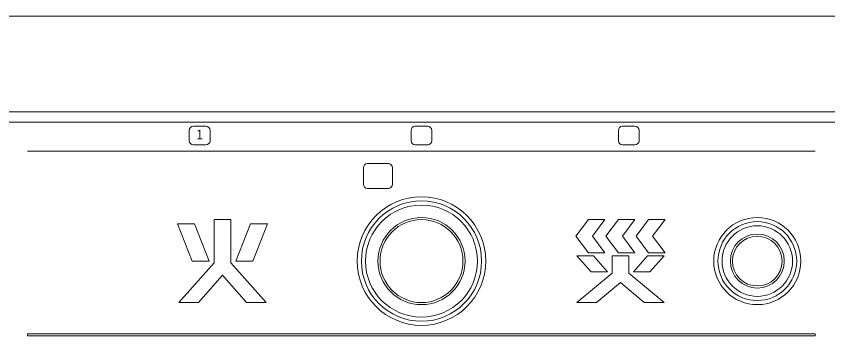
# Model space of a CAD drawing. Units: millimetres, scale not verified. Extents: x -63 to 62, y -118 to 119.
# Drawn here: x -32.7 to -13.12, y 55.27 to 62.97 of the extents above; entities that cross this region are included whole.
import ezdxf
from ezdxf.enums import TextEntityAlignment as Align

# ---------------------------------------------------------------- set-up
doc = ezdxf.new("R2010")
doc.units = ezdxf.units.MM
doc.header["$LTSCALE"] = 0.125
doc.layers.add('0-4_GAIKEI', color=1, linetype='Continuous', lineweight=18)
doc.styles.add('ＭＳ ゴシック', font='')
doc.styles.get('ＭＳ ゴシック').set_extended_font_data('MS Gothic')

msp = doc.modelspace()

# ---------------------------------------------------------------- linework, layer by layer
at = {"layer": '0-4_GAIKEI'}
for p, q in [((-2.0238, 62.9708), (-43.8238, 62.9708)), ((-2.9738, 60.6708), (-34.3238, 60.6708)), ((-3.2238, 60.4208), (-42.6238, 60.4208)), ((-28.4238, 60.3208), (-28.1238, 60.3208)), ((-23.0738, 60.3208), (-22.7738, 60.3208)), ((-18.0738, 60.3208), (-17.7738, 60.3208)), ((-28.5238, 59.9708), (-28.5238, 60.2208)), ((-28.0238, 60.2208), (-28.0238, 59.9708)), ((-23.1738, 59.9708), (-23.1738, 60.2208)), ((-22.6738, 60.2208), (-22.6738, 59.9708)), ((-18.1738, 59.9708), (-18.1738, 60.2208)), ((-17.6738, 60.2208), (-17.6738, 59.9708)), ((-13.4238, 59.7208), (-32.4238, 59.7208)), ((-28.1238, 59.8708), (-28.4238, 59.8708)), ((-22.7738, 59.8708), (-23.0738, 59.8708)), ((-17.7738, 59.8708), (-18.0738, 59.8708)), ((-24.3238, 58.9208), (-24.3238, 59.3208)), ((-24.2238, 59.4208), (-23.7238, 59.4208)), ((-23.6238, 59.3208), (-23.6238, 58.9208)), ((-23.7238, 58.8208), (-24.2238, 58.8208)), ((-28.8065, 57.9708), (-28.4565, 57.0708)), ((-28.8065, 57.9708), (-28.3988, 57.9708)), ((-28.3988, 57.9708), (-28.0488, 57.0708)), ((-27.9238, 58.0708), (-27.9238, 57.0299)), ((-27.5238, 58.0708), (-27.9238, 58.0708)), ((-27.5238, 57.0299), (-27.5238, 58.0708)), ((-27.3988, 57.0708), (-27.0488, 57.9708)), ((-27.0488, 57.9708), (-26.6411, 57.9708)), ((-26.9911, 57.0708), (-26.6411, 57.9708)), ((-19.1988, 57.6708), (-18.8988, 58.0708)), ((-18.8988, 58.0708), (-18.4988, 58.0708)), ((-18.7988, 57.6708), (-18.4988, 58.0708)), ((-18.4738, 57.6708), (-18.1738, 58.0708)), ((-18.1738, 58.0708), (-17.7738, 58.0708)), ((-18.0738, 57.6708), (-17.7738, 58.0708)), ((-17.7488, 57.6708), (-17.4488, 58.0708)), ((-17.4488, 58.0708), (-17.0488, 58.0708)), ((-17.3488, 57.6708), (-17.0488, 58.0708)), ((-19.1988, 57.6708), (-18.8988, 57.2708)), ((-18.7988, 57.6708), (-18.4988, 57.2708)), ((-18.4738, 57.6708), (-18.1738, 57.2708)), ((-18.0738, 57.6708), (-17.7738, 57.2708)), ((-17.7488, 57.6708), (-17.4488, 57.2708)), ((-17.3488, 57.6708), (-17.0488, 57.2708)), ((-18.7758, 57.2008), (-19.1738, 57.2008)), ((-19.1738, 57.2008), (-18.8338, 56.8108)), ((-18.8988, 57.2708), (-18.4988, 57.2708)), ((-18.7758, 57.2008), (-18.4358, 56.8108)), ((-18.3238, 57.2008), (-17.9238, 57.2008)), ((-18.3238, 56.7803), (-18.3238, 57.2008)), ((-18.1738, 57.2708), (-17.7738, 57.2708)), ((-17.9238, 57.2008), (-17.9238, 56.7803)), ((-17.8118, 56.8108), (-17.4718, 57.2008)), ((-17.4488, 57.2708), (-17.0488, 57.2708)), ((-27.9238, 57.0299), (-28.7738, 56.0708)), ((-28.0488, 57.0708), (-28.4565, 57.0708)), ((-26.6738, 56.0708), (-27.5238, 57.0299)), ((-26.9911, 57.0708), (-27.3988, 57.0708)), ((-18.3238, 56.7803), (-19.1738, 56.0708)), ((-18.8338, 56.8108), (-18.4358, 56.8108)), ((-17.8118, 56.8108), (-17.4138, 56.8108)), ((-27.7238, 56.7278), (-28.3061, 56.0708)), ((-27.1415, 56.0708), (-27.7238, 56.7278)), ((-28.7738, 56.0708), (-28.3061, 56.0708)), ((-27.1415, 56.0708), (-26.6738, 56.0708)), ((-19.1738, 56.0708), (-18.6988, 56.0708)), ((-32.4238, 55.3208), (-32.4238, 55.2708)), ((-32.4238, 55.3208), (-13.4238, 55.3208)), ((-13.4238, 55.2708), (-32.4238, 55.2708)), ((-13.4238, 55.3208), (-13.4238, 55.2708))]:
    msp.add_line(p, q, dxfattribs=at)
for points in [[(-17.4138, 56.8108), (-17.0738, 57.2008), (-17.4718, 57.2008)], [(-17.5488, 56.0708), (-17.0738, 56.0708), (-17.9238, 56.7803)], [(-17.5488, 56.0708), (-18.1238, 56.5508), (-18.6988, 56.0708)]]:
    msp.add_lwpolyline(points, dxfattribs=at)
for centre, radius in [((-22.9238, 57.0708), 1.55), ((-22.9238, 57.0708), 1.45), ((-22.9238, 57.0708), 1.35), ((-22.9238, 57.0708), 1.05), ((-22.9238, 57.0708), 1), ((-14.8238, 57.0708), 1.05), ((-14.8238, 57.0708), 0.95), ((-14.8238, 57.0708), 0.85), ((-14.8238, 57.0708), 0.65), ((-14.8238, 57.0708), 0.6)]:
    msp.add_circle(centre, radius, dxfattribs=at)
for centre, start, end in [((-28.4238, 60.2208), 90, 180), ((-28.1238, 60.2208), 0, 90), ((-23.0738, 60.2208), 90, 180), ((-22.7738, 60.2208), 0, 90), ((-18.0738, 60.2208), 90, 180), ((-17.7738, 60.2208), 0, 90), ((-28.4238, 59.9708), 180, 270), ((-28.1238, 59.9708), 270, 0), ((-23.0738, 59.9708), 180, 270), ((-22.7738, 59.9708), 270, 0), ((-18.0738, 59.9708), 180, 270), ((-17.7738, 59.9708), 270, 0), ((-24.2238, 59.3208), 90, 180), ((-23.7238, 59.3208), 0, 90), ((-24.2238, 58.9208), 180, 270), ((-23.7238, 58.9208), 270, 0)]:
    msp.add_arc(centre, 0.1, start, end, dxfattribs=at)

# ---------------------------------------------------------------- texts
at = {"layer": '0-4_GAIKEI', "color": 7, "style": 'ＭＳ ゴシック'}
msp.add_text('1', height=0.2346, dxfattribs=at).set_placement((-28.3538, 59.9358), align=Align.BOTTOM_LEFT)

doc.saveas('drawing.dxf')
